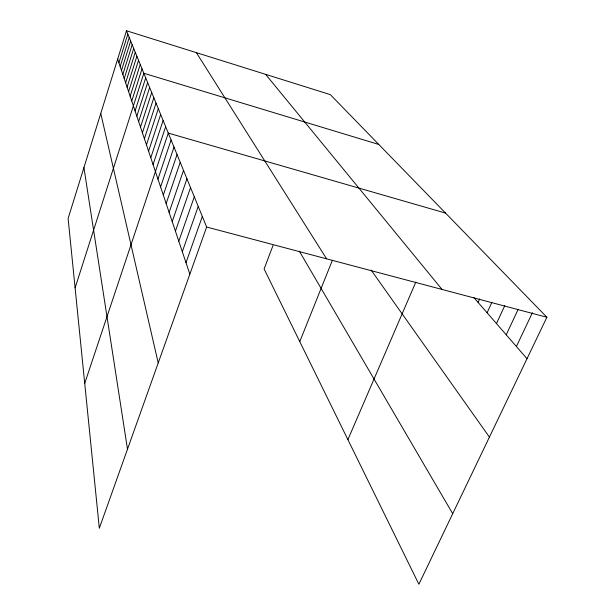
<?xml version="1.0" encoding="UTF-8"?>
<svg xmlns="http://www.w3.org/2000/svg" width="615" height="615" viewBox="0 0 615 615"><rect width="100%" height="100%" fill="white"/><g stroke="black" fill="none" stroke-linecap="round" stroke-linejoin="round"><path stroke-width="0.92" d="M126.475 30.75L68.111 218.471L99.322 528.254L206.648 227.02L126.475 30.75L330.317 94.625L546.889 317.255L418.877 584.25L264.104 268.955L273.022 245.462M118.91 62.768L127.843 34.102M120.179 66.558L129.25 37.538M121.486 70.456L130.688 41.074M122.831 74.461L132.171 44.703M124.215 78.574L133.701 48.439M125.637 82.81L135.269 52.283M127.097 87.161L136.884 56.234M128.597 91.643L138.544 60.301M130.149 96.255L140.258 64.49M131.741 101.006L142.019 68.811M75.107 287.874L143.841 73.262L378.825 144.479M135.077 110.954L145.717 77.851M136.822 116.158L147.646 82.587M138.629 121.532L149.645 87.468M140.489 127.074L151.705 92.519M142.411 132.809L153.835 97.739M144.402 138.729L156.041 103.128M146.455 144.856L158.316 108.709M148.576 151.19L160.676 114.482M150.783 157.748L163.121 120.463M153.058 164.543L165.65 126.667M84.724 383.353L168.279 133.094L445.56 213.09M157.955 179.119L171.085 139.966M160.584 186.952L174.007 147.123M163.313 195.093L177.051 154.557M166.158 203.565L180.21 162.306M169.117 212.39L183.508 170.378M172.208 221.592L186.952 178.804M175.429 231.194L190.542 187.598M178.788 241.218L194.294 196.785M182.309 251.704L198.222 206.394M185.991 262.674L202.335 216.465M299.774 341.632L332.4 260.268M347.898 439.656L415.848 282.024M478.078 302.403L479.654 298.936M487.088 312.774L491.831 302.442M496.466 323.559L504.8 305.586M506.222 334.798L518.207 309.237M516.4 346.506L532.421 312.697M206.648 227.02L546.889 317.255M473.75 297.414L527.009 358.722M265.626 74.353L442.039 289.45M371.129 270.054L489.417 437.119M196.37 52.652L326.611 258.838M299.351 251.174L452.702 513.694M117.673 59.071L189.851 274.167M100.768 113.444L158.216 362.942M83.924 167.611L127.49 449.188"/></g></svg>
